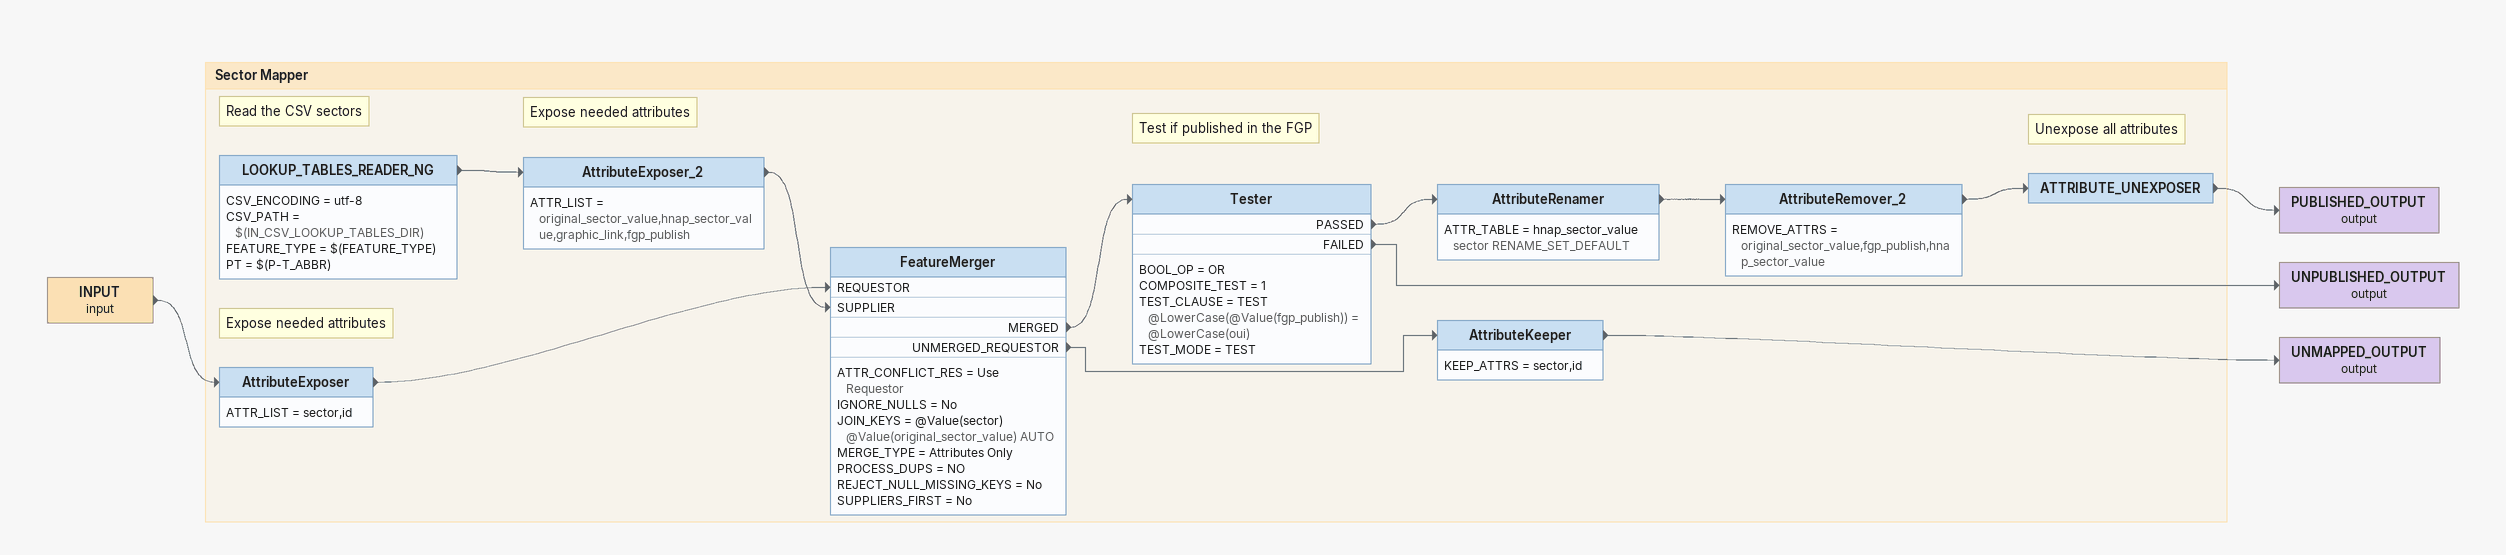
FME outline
INPUT (input)
    -> AttributeExposer
PUBLISHED_OUTPUT (output)
UNPUBLISHED_OUTPUT (output)
UNMAPPED_OUTPUT (output)

Bookmark: Sector Mapper
Note: Expose needed attributes
AttributeExposer
    ATTR_LIST = sector,id
    -> FeatureMerger [REQUESTOR]
Note: Read the CSV sectors
LOOKUP_TABLES_READER_NG
    CSV_ENCODING = utf-8
    CSV_PATH = $(IN_CSV_LOOKUP_TABLES_DIR)
    FEATURE_TYPE = $(FEATURE_TYPE)
    PT = $(P-T_ABBR)
    -> AttributeExposer_2
Note: Expose needed attributes
AttributeExposer_2
    ATTR_LIST = original_sector_value,hnap_sector_value,graphic_link,fgp_publish
    -> FeatureMerger [SUPPLIER]
FeatureMerger
    ATTR_CONFLICT_RES = Use Requestor
    IGNORE_NULLS = No
    JOIN_KEYS = @Value(sector) @Value(original_sector_value) AUTO
    MERGE_TYPE = Attributes Only
    PROCESS_DUPS = NO
    REJECT_NULL_MISSING_KEYS = No
    SUPPLIERS_FIRST = No
    MERGED -> Tester
    UNMERGED_REQUESTOR -> AttributeKeeper
Note: Test if published in the FGP
Tester
    BOOL_OP = OR
    COMPOSITE_TEST = 1
    TEST_CLAUSE = TEST @LowerCase(@Value(fgp_publish)) = @LowerCase(oui)
    TEST_MODE = TEST
    PASSED -> AttributeRenamer
    FAILED -> UNPUBLISHED_OUTPUT (output)
AttributeRenamer
    ATTR_TABLE = hnap_sector_value sector RENAME_SET_DEFAULT
    -> AttributeRemover_2
AttributeRemover_2
    REMOVE_ATTRS = original_sector_value,fgp_publish,hnap_sector_value
    -> ATTRIBUTE_UNEXPOSER
Note: Unexpose all attributes
ATTRIBUTE_UNEXPOSER
    -> PUBLISHED_OUTPUT (output)
AttributeKeeper
    KEEP_ATTRS = sector,id
    -> UNMAPPED_OUTPUT (output)
